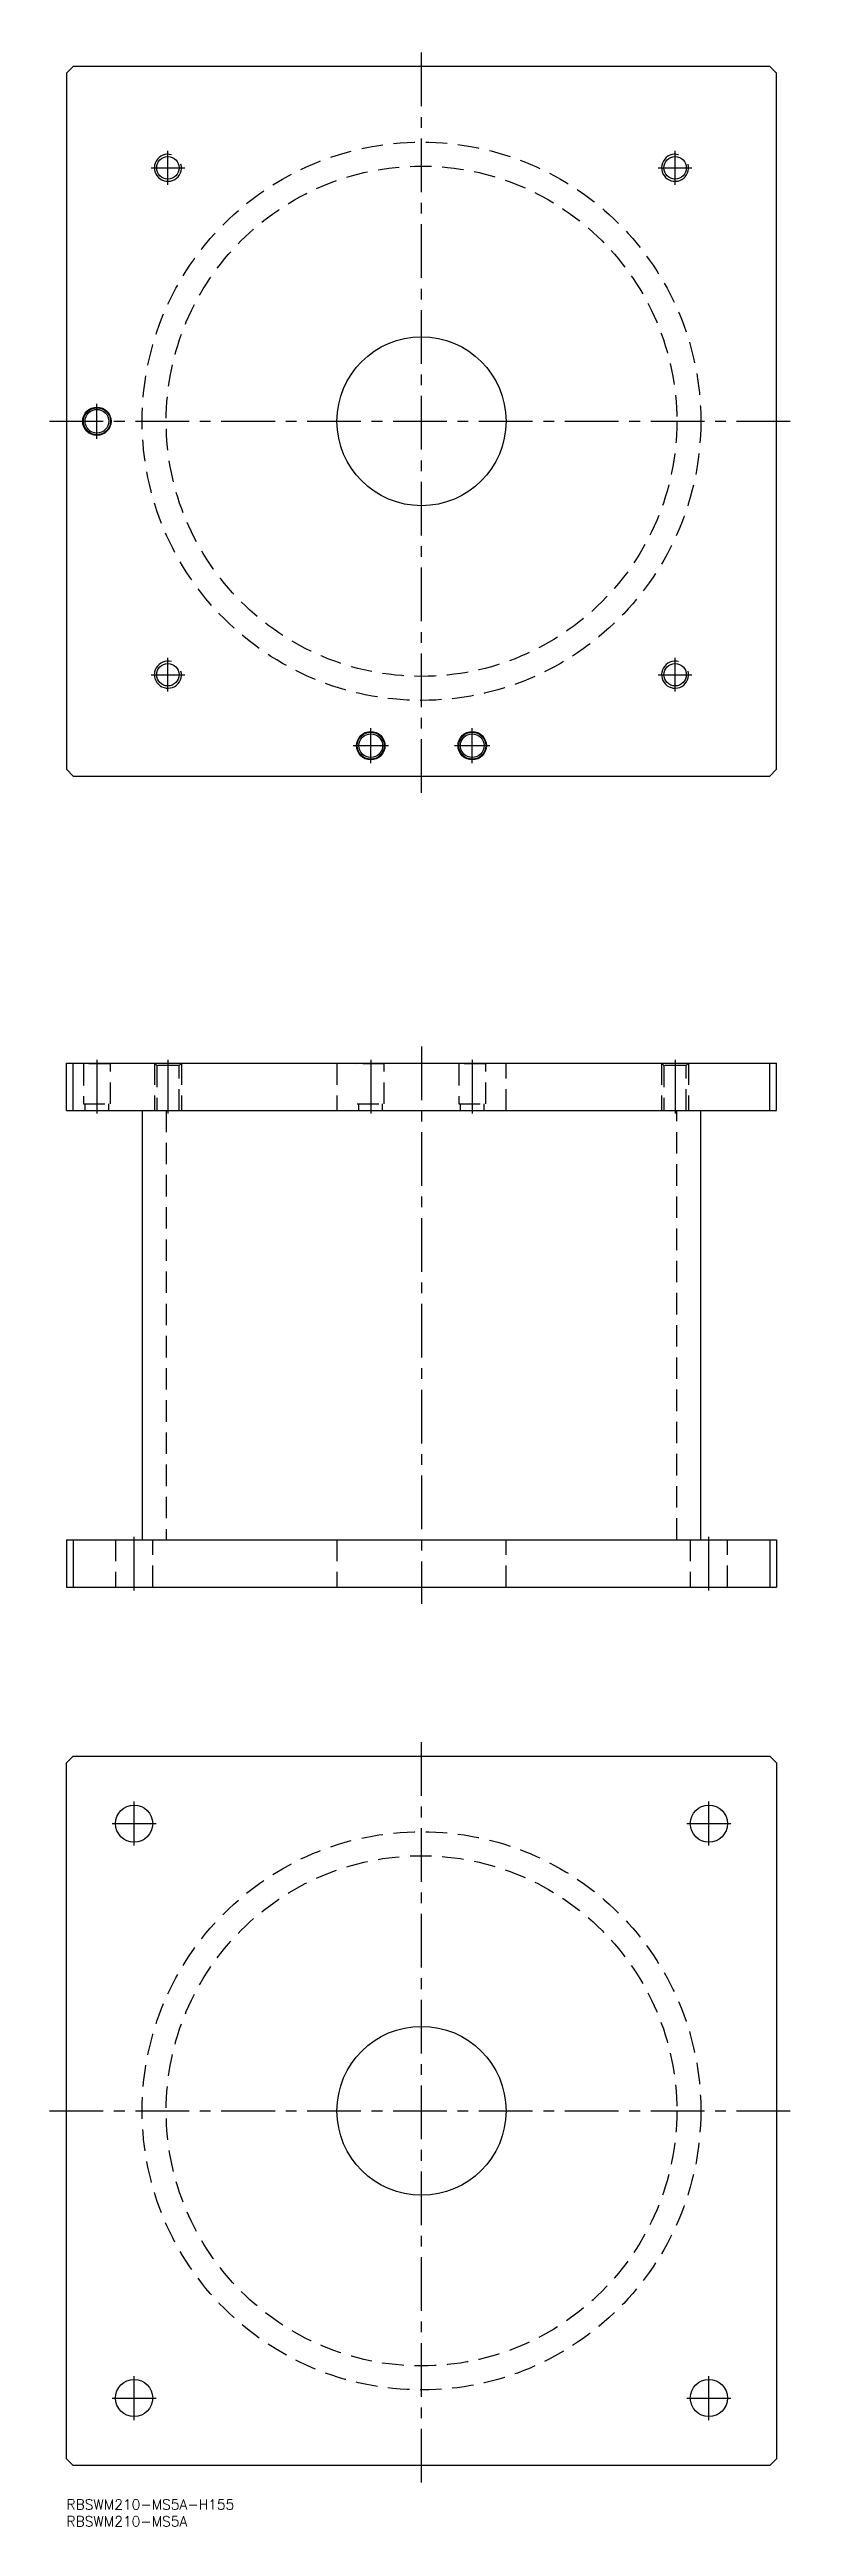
# Model space of a CAD drawing. Extents: x -5 to 215, y -8 to 725.
import ezdxf

# ---------------------------------------------------------------- set-up
doc = ezdxf.new("R2010")
doc.units = 0
doc.header["$LTSCALE"] = 0.5
doc.linetypes.add('CENTER', pattern=[50.8, 31.75, -6.35, 6.35, -6.35])
doc.linetypes.add('DASHED', pattern=[19.05, 12.7, -6.35])
for name, color, linetype in [('MSM_CENTER', 1, 'CENTER'), ('MSM_CONTINUOUS', 7, 'CONTINUOUS'), ('MSM_DASHED', 4, 'DASHED'), ('MSM_NARROW', 5, 'CONTINUOUS'), ('MSM_PART_NUMBER', 7, 'CONTINUOUS')]:
    doc.layers.add(name, color=color, linetype=linetype)
doc.styles.get("Standard").update_dxf_attribs({"font": 'txt.shx', "height": 3, "bigfont": 'bigfont.shx'})

msp = doc.modelspace()

# ---------------------------------------------------------------- linework, layer by layer
at = {"layer": 'MSM_CENTER'}
for p, q in [((105, 505), (105, 725)), ((25, 690), (35, 690)), ((30, 685), (30, 695)), ((175, 690), (185, 690)), ((180, 685), (180, 695)), ((9, 609.8), (9, 620.2)), ((-5, 615), (215, 615)), ((30, 535), (30, 545)), ((180, 535), (180, 545)), ((25, 540), (35, 540)), ((175, 540), (185, 540)), ((90, 513.8), (90, 524.2)), ((120, 513.8), (120, 524.2)), ((84.8, 519), (95.2, 519)), ((114.8, 519), (125.2, 519)), ((9, 426), (9, 410)), ((30, 426), (30, 410)), ((90, 426), (90, 410)), ((105, 430), (105, 265)), ((120, 426), (120, 410)), ((180, 426), (180, 410)), ((20, 269), (20, 285)), ((190, 269), (190, 285)), ((105, 5), (105, 225)), ((20, 193.5), (20, 206.5)), ((190, 193.5), (190, 206.5)), ((13.5, 200), (26.5, 200)), ((183.5, 200), (196.5, 200)), ((-5, 115), (215, 115)), ((13.5, 30), (26.5, 30)), ((20, 23.5), (20, 36.5)), ((183.5, 30), (196.5, 30)), ((190, 23.5), (190, 36.5))]:
    msp.add_line(p, q, dxfattribs=at)
at = {"layer": 'MSM_CONTINUOUS'}
for p, q in [((2, 720), (0, 718)), ((208, 720), (2, 720)), ((210, 718), (208, 720)), ((0, 718), (0, 512)), ((210, 512), (210, 718)), ((0, 512), (2, 510)), ((2, 510), (208, 510)), ((208, 510), (210, 512)), ((0, 411), (0, 425)), ((0, 425), (210, 425)), ((2, 411), (2, 425)), ((208, 411), (208, 425)), ((210, 411), (210, 425)), ((0, 411), (210, 411)), ((22.4, 411), (22.4, 284)), ((187.6, 284), (187.6, 411)), ((0, 284), (210, 284)), ((0, 284), (0, 270)), ((2, 284), (2, 270)), ((208, 284), (208, 270)), ((210, 284), (210, 270)), ((0, 270), (210, 270)), ((0, 218), (2, 220)), ((2, 220), (208, 220)), ((208, 220), (210, 218)), ((0, 12), (0, 218)), ((210, 218), (210, 12)), ((2, 10), (0, 12)), ((208, 10), (2, 10)), ((210, 12), (208, 10))]:
    msp.add_line(p, q, dxfattribs=at)
for centre, radius in [((30, 690), 3.32), ((180, 690), 3.32), ((105, 615), 25), ((9, 615), 4.2), ((9, 615), 4), ((9, 615), 3.5), ((30, 540), 3.32), ((180, 540), 3.32), ((90, 519), 4.2), ((90, 519), 4), ((90, 519), 3.5), ((120, 519), 4.2), ((120, 519), 4), ((120, 519), 3.5), ((20, 200), 5.5), ((190, 200), 5.5), ((105, 115), 25), ((20, 30), 5.5), ((190, 30), 5.5)]:
    msp.add_circle(centre, radius, dxfattribs=at)
at = {"layer": 'MSM_DASHED'}
for p, q in [((4.8, 425), (5, 424.8)), ((5, 424.8), (5, 413)), ((13, 424.8), (5, 424.8)), ((13, 424.8), (13.2, 425)), ((13, 413), (13, 424.8)), ((26, 425), (26.68, 424.32)), ((26, 425), (26, 411)), ((26.68, 424.32), (26.68, 411)), ((33.32, 424.32), (26.68, 424.32)), ((33.32, 424.32), (34, 425)), ((33.32, 411), (33.32, 424.32)), ((34, 425), (34, 411)), ((80, 425), (80, 411)), ((85.8, 425), (86, 424.8)), ((94, 424.8), (86, 424.8)), ((94, 424.8), (94.2, 425)), ((94, 413), (94, 424.8)), ((115.8, 425), (116, 424.8)), ((116, 424.8), (116, 413)), ((124, 424.8), (116, 424.8)), ((124, 424.8), (124.2, 425)), ((124, 413), (124, 424.8)), ((130, 411), (130, 425)), ((176, 425), (176.68, 424.32)), ((176, 425), (176, 411)), ((176.68, 424.32), (176.68, 411)), ((183.32, 424.32), (176.68, 424.32)), ((183.32, 424.32), (184, 425)), ((183.32, 411), (183.32, 424.32)), ((184, 425), (184, 411)), ((5, 413), (13, 413)), ((5.5, 411), (5.5, 413)), ((12.5, 411), (12.5, 413)), ((29.5, 411), (29.5, 284)), ((86, 413), (94, 413)), ((86.5, 411), (86.5, 413)), ((93.5, 411), (93.5, 413)), ((116, 413), (124, 413)), ((116.5, 411), (116.5, 413)), ((123.5, 411), (123.5, 413)), ((180.5, 284), (180.5, 411)), ((14.5, 284), (14.5, 270)), ((25.5, 270), (25.5, 284)), ((80, 284), (80, 270)), ((130, 270), (130, 284)), ((184.5, 284), (184.5, 270)), ((195.5, 270), (195.5, 284))]:
    msp.add_line(p, q, dxfattribs=at)
for centre, radius in [((105, 615), 82.6), ((105, 615), 75.5), ((105, 115), 82.6), ((105, 115), 75.5)]:
    msp.add_circle(centre, radius, dxfattribs=at)
at = {"layer": 'MSM_NARROW'}
for centre in [(30, 690), (180, 690), (30, 540), (180, 540)]:
    msp.add_arc(centre, 4, 75, 15, dxfattribs=at)

# ---------------------------------------------------------------- texts
at = {"layer": 'MSM_PART_NUMBER'}
for s, p in [('RBSWM210-MS5A-H155', (0, -3)), ('RBSWM210-MS5A', (0, -8))]:
    msp.add_text(s, height=3, dxfattribs=at).set_placement(p)

doc.saveas('drawing.dxf')
